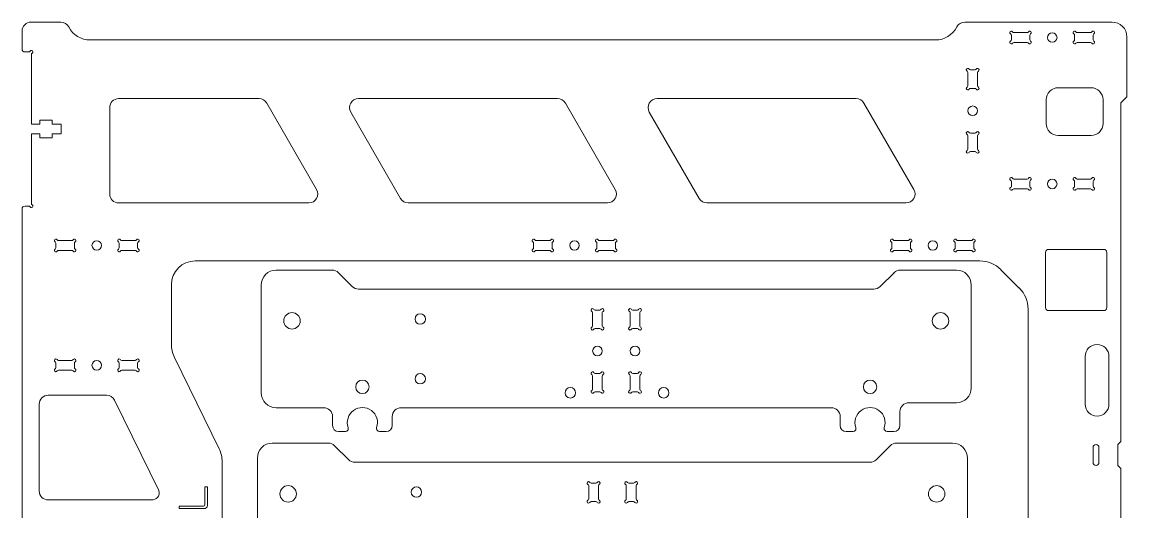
# Model space of a CAD drawing. Header units: millimetres. Extents: x 107 to 727, y 135 to 525.
# Drawn here: x 107 to 477, y 361.2 to 525.3 of the extents above; entities that cross this region are included whole.
import ezdxf

# ---------------------------------------------------------------- set-up
doc = ezdxf.new("R2010")
doc.units = ezdxf.units.MM

msp = doc.modelspace()

# ---------------------------------------------------------------- linework, layer by layer
at = {"color": 7, "linetype": 'Continuous', "lineweight": 15}
for p, q in [((107.04, 522.31), (107.04, 516.31)), ((119.99, 525.31), (110.04, 525.31)), ((472.04, 525.31), (422.74, 525.31)), ((439.21, 521.78), (443.67, 521.78)), ((460.41, 521.78), (464.87, 521.78)), ((412.94, 519.31), (129.79, 519.31)), ((438.34, 520.91), (438.34, 519.34)), ((443.67, 518.48), (439.21, 518.48)), ((444.54, 519.34), (444.54, 520.91)), ((459.54, 520.91), (459.54, 519.34)), ((464.87, 518.48), (460.41, 518.48)), ((465.74, 519.34), (465.74, 520.91)), ((477.04, 500.31), (477.04, 520.31)), ((108.04, 515.31), (109.27, 515.31)), ((110.14, 514.44), (110.14, 491.08)), ((423.74, 503.97), (423.74, 508.44)), ((426.18, 509.31), (424.61, 509.31)), ((427.04, 508.44), (427.04, 503.97)), ((454.04, 503.31), (465.04, 503.31)), ((139.38, 499.66), (186.38, 499.66)), ((219.68, 499.66), (286.38, 499.66)), ((319.68, 499.66), (386.38, 499.66)), ((424.61, 503.11), (426.18, 503.11)), ((475.04, 498.31), (477.04, 500.31)), ((136.38, 467.73), (136.38, 496.66)), ((188.98, 498.16), (205.68, 469.23)), ((288.98, 498.16), (305.68, 469.23)), ((388.98, 498.16), (405.68, 469.23)), ((450.04, 491.31), (450.04, 499.31)), ((469.04, 499.31), (469.04, 491.31)), ((475.04, 384.81), (475.04, 498.31)), ((112.94, 492.43), (117.14, 492.43)), ((112.94, 491.08), (112.94, 492.43)), ((117.14, 492.43), (117.14, 491.08)), ((233.78, 466.23), (217.08, 495.16)), ((333.78, 466.23), (317.08, 495.16)), ((110.14, 491.08), (112.94, 491.08)), ((117.14, 491.08), (120.14, 491.08)), ((120.14, 491.08), (120.14, 487.88)), ((110.14, 487.88), (110.14, 464.52)), ((112.94, 487.88), (110.14, 487.88)), ((112.94, 486.53), (112.94, 487.88)), ((117.14, 486.53), (112.94, 486.53)), ((117.14, 487.88), (117.14, 486.53)), ((120.14, 487.88), (117.14, 487.88)), ((423.74, 482.77), (423.74, 487.24)), ((426.18, 488.11), (424.61, 488.11)), ((427.04, 487.24), (427.04, 482.77)), ((465.04, 487.31), (454.04, 487.31)), ((424.61, 481.91), (426.18, 481.91)), ((438.34, 471.87), (438.34, 470.3)), ((439.21, 472.74), (443.67, 472.74)), ((444.54, 470.3), (444.54, 471.87)), ((459.54, 471.87), (459.54, 470.3)), ((460.41, 472.74), (464.87, 472.74)), ((465.74, 470.3), (465.74, 471.87)), ((443.67, 469.44), (439.21, 469.44)), ((464.87, 469.44), (460.41, 469.44)), ((107.04, 462.66), (107.04, 197.96)), ((109.27, 463.66), (108.04, 463.66)), ((203.08, 464.73), (139.38, 464.73)), ((303.08, 464.73), (236.38, 464.73)), ((403.08, 464.73), (336.38, 464.73)), ((119.21, 452.13), (123.67, 452.13)), ((140.41, 452.13), (144.87, 452.13)), ((279.21, 452.13), (283.67, 452.13)), ((300.41, 452.13), (304.87, 452.13)), ((399.21, 452.13), (403.67, 452.13)), ((420.41, 452.13), (424.87, 452.13)), ((118.34, 449.7), (118.34, 451.26)), ((123.67, 448.83), (119.21, 448.83)), ((124.54, 451.26), (124.54, 449.7)), ((139.54, 449.7), (139.54, 451.26)), ((144.87, 448.83), (140.41, 448.83)), ((145.74, 451.26), (145.74, 449.7)), ((278.34, 449.7), (278.34, 451.26)), ((283.67, 448.83), (279.21, 448.83)), ((284.54, 451.26), (284.54, 449.7)), ((299.54, 449.7), (299.54, 451.26)), ((304.87, 448.83), (300.41, 448.83)), ((305.74, 451.26), (305.74, 449.7)), ((398.34, 451.26), (398.34, 449.7)), ((403.67, 448.83), (399.21, 448.83)), ((404.54, 449.7), (404.54, 451.26)), ((419.54, 451.26), (419.54, 449.7)), ((424.87, 448.83), (420.41, 448.83)), ((425.74, 449.7), (425.74, 451.26)), ((449.79, 429.66), (449.79, 448.16)), ((450.79, 449.16), (469.29, 449.16)), ((470.29, 448.16), (470.29, 429.66)), ((165.04, 445.31), (427.79, 445.31)), ((210.87, 442.23), (192.11, 442.23)), ((217.62, 436.72), (212.99, 441.35)), ((399.04, 441.35), (394.41, 436.72)), ((419.92, 442.23), (401.16, 442.23)), ((434.86, 442.37), (440.99, 436.23)), ((157.04, 417.39), (157.04, 437.31)), ((187.11, 437.23), (187.11, 401.14)), ((424.92, 402.8), (424.92, 437.23)), ((392.29, 435.84), (219.74, 435.84)), ((298.06, 427.97), (298.06, 423.5)), ((300.5, 428.84), (298.93, 428.84)), ((301.36, 423.5), (301.36, 427.97)), ((310.66, 427.97), (310.66, 423.5)), ((313.1, 428.84), (311.53, 428.84)), ((313.96, 423.5), (313.96, 427.97)), ((443.92, 429.17), (443.92, 358.14)), ((469.29, 428.66), (450.79, 428.66)), ((298.93, 422.64), (300.5, 422.64)), ((311.53, 422.64), (313.1, 422.64)), ((118.34, 409.55), (118.34, 411.11)), ((119.21, 411.98), (123.67, 411.98)), ((124.54, 411.11), (124.54, 409.55)), ((139.54, 409.55), (139.54, 411.11)), ((140.41, 411.98), (144.87, 411.98)), ((145.74, 411.11), (145.74, 409.55)), ((173.02, 382.38), (158.06, 413)), ((463.04, 397.31), (463.04, 413.31)), ((471.04, 413.31), (471.04, 397.31)), ((123.67, 408.68), (119.21, 408.68)), ((144.87, 408.68), (140.41, 408.68)), ((300.5, 407.64), (298.93, 407.64)), ((313.1, 407.64), (311.53, 407.64)), ((298.06, 406.77), (298.06, 402.3)), ((301.36, 402.3), (301.36, 406.77)), ((310.66, 406.77), (310.66, 402.3)), ((313.96, 402.3), (313.96, 406.77)), ((115.78, 400.3), (135.33, 400.3)), ((298.93, 401.44), (300.5, 401.44)), ((311.53, 401.44), (313.1, 401.44)), ((112.78, 368.22), (112.78, 397.3)), ((138.02, 398.61), (152.79, 368.41)), ((192.11, 396.14), (208.01, 396.14)), ((234.01, 396.14), (378.02, 396.14)), ((404.02, 397.8), (419.92, 397.8)), ((211.01, 393.14), (211.01, 390.14)), ((231.01, 390.14), (231.01, 393.14)), ((381.02, 393.14), (381.02, 390.14)), ((401.02, 390.15), (401.02, 394.8)), ((213.01, 388.14), (215.3, 388.14)), ((226.72, 388.14), (229.01, 388.14)), ((383.02, 388.14), (385.31, 388.14)), ((396.73, 388.15), (399.02, 388.15)), ((474.04, 383.81), (475.04, 384.81)), ((209.59, 384.27), (190.84, 384.27)), ((216.35, 378.76), (211.71, 383.39)), ((397.77, 383.39), (393.13, 378.76)), ((418.65, 384.27), (399.89, 384.27)), ((465.69, 377.81), (465.69, 382.81)), ((467.69, 382.81), (467.69, 377.81)), ((474.04, 376.81), (474.04, 383.81)), ((174.04, 282.62), (174.04, 377.99)), ((185.84, 379.27), (185.84, 343.17)), ((391.01, 377.88), (218.47, 377.88)), ((423.65, 344.84), (423.65, 379.27)), ((475.04, 375.81), (474.04, 376.81)), ((475.04, 334.81), (475.04, 375.81)), ((296.79, 370.01), (296.79, 365.54)), ((299.22, 370.87), (297.66, 370.87)), ((300.09, 365.54), (300.09, 370.01)), ((309.39, 370.01), (309.39, 365.54)), ((311.82, 370.87), (310.26, 370.87)), ((312.69, 365.54), (312.69, 370.01)), ((169.13, 369.62), (168.26, 369.62)), ((168.26, 363.57), (168.26, 369.62)), ((169.13, 369.62), (169.13, 363.38)), ((150.32, 365.22), (115.78, 365.22)), ((159.65, 363.15), (159.63, 362.33)), ((159.65, 363.15), (167.83, 363.18)), ((297.66, 364.67), (299.22, 364.67)), ((310.26, 364.67), (311.82, 364.67)), ((167.83, 362.33), (159.63, 362.33))]:
    msp.add_line(p, q, dxfattribs=at)
for centre, radius in [((452.04, 520.13), 1.6), ((425.39, 495.61), 1.6), ((452.04, 471.09), 1.6), ((132.04, 450.48), 1.6), ((292.04, 450.48), 1.6), ((412.04, 450.48), 1.6), ((197.43, 425.23), 2.75), ((240.38, 425.84), 1.75), ((414.61, 425.23), 2.75), ((299.71, 415.14), 1.6), ((312.31, 415.14), 1.6), ((132.04, 410.33), 1.6), ((240.38, 405.84), 1.75), ((221.01, 403.13), 2.25), ((391.02, 403.13), 2.25), ((290.65, 401.13), 1.75), ((321.91, 401.13), 1.75), ((196.15, 367.27), 2.75), ((413.33, 367.27), 2.75), ((239.1, 367.88), 1.75)]:
    msp.add_circle(centre, radius, dxfattribs=at)
for centre, radius, start, end in [((110.04, 522.31), 3, 90, 180), ((119.99, 522.31), 3, 27.0357, 90), ((129.79, 527.31), 8, 207.0357, 269.9999), ((412.94, 527.31), 8, 270, 332.9643), ((422.74, 522.31), 3, 90, 152.9643), ((438.34, 521.78), 0.5, 29.9998, 239.9997), ((439.21, 522.28), 0.5, 209.9999, 270), ((443.67, 522.28), 0.5, 270, 329.9998), ((444.54, 521.78), 0.5, 299.9999, 149.9997), ((459.54, 521.78), 0.5, 29.9998, 239.9997), ((460.41, 522.28), 0.5, 209.9999, 269.9999), ((464.87, 522.28), 0.5, 270, 329.9998), ((465.74, 521.78), 0.5, 299.9998, 149.9998), ((472.04, 520.31), 5, 0, 90), ((438.34, 518.48), 0.5, 119.9999, 329.9997), ((437.84, 520.91), 0.5, 359.9999, 59.9997), ((437.84, 519.34), 0.5, 299.9999, 359.9999), ((439.21, 517.98), 0.5, 89.9999, 149.9997), ((443.67, 517.98), 0.5, 30, 90), ((444.54, 518.48), 0.5, 210, 59.9998), ((445.04, 520.91), 0.5, 119.9997, 180), ((445.04, 519.34), 0.5, 180, 239.9998), ((459.54, 518.48), 0.5, 119.9998, 329.9997), ((459.04, 520.91), 0.5, 359.9999, 59.9997), ((459.04, 519.34), 0.5, 299.9999, 359.9999), ((460.41, 517.98), 0.5, 89.9999, 149.9997), ((464.87, 517.98), 0.5, 30, 90), ((465.74, 518.48), 0.5, 210, 59.9998), ((466.24, 520.91), 0.5, 119.9997, 180), ((466.24, 519.34), 0.5, 180, 239.9998), ((108.04, 516.31), 1, 180, 270), ((109.27, 515.81), 0.5, 270, 330.0001), ((110.14, 515.31), 0.5, 300.0004, 150.0001), ((110.64, 514.44), 0.5, 120.0003, 180), ((423.74, 509.31), 0.5, 29.9999, 239.9998), ((423.24, 508.44), 0.5, 360, 59.9998), ((424.61, 509.81), 0.5, 210, 270.0001), ((426.18, 509.81), 0.5, 269.9999, 329.9997), ((427.04, 509.31), 0.5, 300.0001, 149.9997), ((427.54, 508.44), 0.5, 120.0004, 180.0001), ((423.74, 503.11), 0.5, 120, 329.9998), ((423.24, 503.97), 0.5, 300, 360), ((427.04, 503.11), 0.5, 209.9999, 59.9998), ((427.54, 503.97), 0.5, 179.9999, 239.9997), ((454.04, 499.31), 4, 90, 180), ((465.04, 499.31), 4, 0.0001, 90), ((139.38, 496.66), 3, 90, 180), ((186.38, 496.66), 3, 30, 90), ((219.68, 496.66), 3, 90, 210), ((286.38, 496.66), 3, 30, 90), ((319.68, 496.66), 3, 90, 210), ((386.38, 496.66), 3, 30, 90), ((424.61, 502.61), 0.5, 90, 149.9998), ((426.18, 502.61), 0.5, 29.9999, 90), ((423.74, 488.11), 0.5, 30, 239.9998), ((427.04, 488.11), 0.5, 300.0001, 149.9997), ((454.04, 491.31), 4, 180, 270), ((465.04, 491.31), 4, 270.0001, 360), ((423.24, 487.24), 0.5, 360, 59.9998), ((424.61, 488.61), 0.5, 210, 270), ((426.18, 488.61), 0.5, 269.9999, 329.9997), ((427.54, 487.24), 0.5, 120.0004, 180.0002), ((423.74, 481.91), 0.5, 120, 329.9998), ((423.24, 482.77), 0.5, 300, 0), ((424.61, 481.41), 0.5, 90, 149.9998), ((426.18, 481.41), 0.5, 29.9998, 90), ((427.04, 481.91), 0.5, 209.9997, 59.9999), ((427.54, 482.77), 0.5, 179.9999, 239.9997), ((438.34, 472.74), 0.5, 29.9998, 239.9997), ((437.84, 471.87), 0.5, 359.9999, 59.9997), ((437.84, 470.3), 0.5, 299.9999, 359.9999), ((439.21, 473.24), 0.5, 209.9999, 270), ((443.67, 473.24), 0.5, 270, 329.9998), ((444.54, 472.74), 0.5, 299.9999, 149.9997), ((445.04, 471.87), 0.5, 119.9997, 180), ((445.04, 470.3), 0.5, 180, 239.9998), ((459.54, 472.74), 0.5, 29.9998, 239.9997), ((459.04, 471.87), 0.5, 359.9999, 59.9997), ((459.04, 470.3), 0.5, 299.9999, 359.9999), ((460.41, 473.24), 0.5, 209.9999, 269.9999), ((464.87, 473.24), 0.5, 270, 329.9998), ((465.74, 472.74), 0.5, 299.9998, 149.9998), ((466.24, 471.87), 0.5, 119.9997, 180), ((466.24, 470.3), 0.5, 180, 239.9998), ((139.38, 467.73), 3, 180, 270), ((203.08, 467.73), 3, 270, 30), ((236.38, 467.73), 3, 210, 270), ((303.08, 467.73), 3, 270, 30), ((336.38, 467.73), 3, 210, 270), ((403.08, 467.73), 3, 270, 30), ((438.34, 469.44), 0.5, 119.9999, 329.9997), ((439.21, 468.94), 0.5, 89.9999, 149.9997), ((443.67, 468.94), 0.5, 30, 90), ((444.54, 469.44), 0.5, 210, 59.9998), ((459.54, 469.44), 0.5, 119.9998, 329.9997), ((460.41, 468.94), 0.5, 89.9999, 149.9997), ((464.87, 468.94), 0.5, 30, 90), ((465.74, 469.44), 0.5, 210, 59.9998), ((108.04, 462.66), 1, 90, 180), ((109.27, 463.16), 0.5, 30.0003, 90), ((110.14, 463.66), 0.5, 210.0003, 60), ((110.64, 464.52), 0.5, 180, 240.0001), ((118.34, 452.13), 0.5, 30.0003, 240.0002), ((117.84, 451.26), 0.5, 0.0001, 60.0001), ((119.21, 452.63), 0.5, 210.0003, 270.0001), ((123.67, 452.63), 0.5, 270, 330), ((124.54, 452.13), 0.5, 300.0003, 150), ((125.04, 451.26), 0.5, 120.0005, 180), ((139.54, 452.13), 0.5, 30.0003, 240.0001), ((139.04, 451.26), 0.5, 0.0001, 60.0001), ((140.41, 452.63), 0.5, 210.0003, 270.0001), ((144.87, 452.63), 0.5, 270, 330), ((145.74, 452.13), 0.5, 300.0003, 150), ((146.24, 451.26), 0.5, 120.0005, 180), ((278.34, 452.13), 0.5, 30.0003, 240.0001), ((277.84, 451.26), 0.5, 0.0001, 60.0001), ((279.21, 452.63), 0.5, 210.0003, 270.0001), ((283.67, 452.63), 0.5, 270, 330), ((284.54, 452.13), 0.5, 300.0003, 150), ((285.04, 451.26), 0.5, 120.0005, 180), ((299.54, 452.13), 0.5, 30.0003, 240.0001), ((299.04, 451.26), 0.5, 0.0001, 60.0001), ((300.41, 452.63), 0.5, 210.0003, 270.0001), ((304.87, 452.63), 0.5, 270, 330), ((305.74, 452.13), 0.5, 300.0003, 150), ((306.24, 451.26), 0.5, 120.0005, 180), ((398.34, 452.13), 0.5, 29.9999, 239.9997), ((397.84, 451.26), 0.5, 359.9999, 59.9997), ((399.21, 452.63), 0.5, 209.9999, 269.9999), ((403.67, 452.63), 0.5, 270, 329.9998), ((404.54, 452.13), 0.5, 299.9999, 149.9997), ((405.04, 451.26), 0.5, 119.9997, 180), ((419.54, 452.13), 0.5, 29.9999, 239.9997), ((419.04, 451.26), 0.5, 359.9999, 59.9997), ((420.41, 452.63), 0.5, 209.9999, 270), ((424.87, 452.63), 0.5, 270, 329.9998), ((425.74, 452.13), 0.5, 299.9998, 149.9998), ((426.24, 451.26), 0.5, 119.9997, 180), ((118.34, 448.83), 0.5, 120.0003, 330.0002), ((117.84, 449.7), 0.5, 300.0003, 0.0001), ((119.21, 448.33), 0.5, 90.0001, 150.0001), ((123.67, 448.33), 0.5, 30.0002, 90), ((124.54, 448.83), 0.5, 210.0002, 60.0001), ((125.04, 449.7), 0.5, 180, 240.0001), ((139.54, 448.83), 0.5, 120.0003, 330.0002), ((139.04, 449.7), 0.5, 300.0003, 0.0001), ((140.41, 448.33), 0.5, 90.0001, 150.0001), ((144.87, 448.33), 0.5, 30.0002, 90), ((145.74, 448.83), 0.5, 210.0003, 60), ((146.24, 449.7), 0.5, 180, 240), ((278.34, 448.83), 0.5, 120.0003, 330.0002), ((277.84, 449.7), 0.5, 300.0003, 0.0001), ((279.21, 448.33), 0.5, 90.0001, 150.0001), ((283.67, 448.33), 0.5, 30.0002, 90), ((284.54, 448.83), 0.5, 210.0003, 60), ((285.04, 449.7), 0.5, 180, 240), ((299.54, 448.83), 0.5, 120.0003, 330.0002), ((299.04, 449.7), 0.5, 300.0003, 0.0001), ((300.41, 448.33), 0.5, 90, 150.0001), ((304.87, 448.33), 0.5, 30.0002, 90), ((305.74, 448.83), 0.5, 210.0002, 60.0001), ((306.24, 449.7), 0.5, 180, 240.0001), ((398.34, 448.83), 0.5, 119.9999, 329.9997), ((397.84, 449.7), 0.5, 299.9999, 360), ((399.21, 448.33), 0.5, 89.9999, 149.9997), ((403.67, 448.33), 0.5, 30, 90), ((404.54, 448.83), 0.5, 210, 59.9998), ((405.04, 449.7), 0.5, 180, 239.9998), ((419.54, 448.83), 0.5, 119.9999, 329.9997), ((419.04, 449.7), 0.5, 299.9999, 360), ((420.41, 448.33), 0.5, 89.9999, 149.9997), ((424.87, 448.33), 0.5, 30, 90), ((425.74, 448.83), 0.5, 210, 59.9998), ((426.24, 449.7), 0.5, 180, 239.9998), ((450.79, 448.16), 1, 90, 180), ((469.29, 448.16), 1, 360, 90), ((165.04, 437.31), 8, 90.0001, 180), ((427.79, 435.31), 10, 44.9542, 90), ((192.11, 437.23), 5, 90, 180), ((210.87, 439.23), 3, 45, 90), ((401.16, 439.23), 3, 90, 135), ((419.92, 437.23), 5, 360, 90), ((219.74, 438.84), 3, 225, 270), ((392.29, 438.84), 3, 270, 315), ((433.92, 429.17), 10, 360, 44.9542), ((298.06, 428.84), 0.5, 30.0002, 240), ((301.36, 428.84), 0.5, 300, 150.0002), ((310.66, 428.84), 0.5, 30.0002, 240), ((313.96, 428.84), 0.5, 300, 150.0002), ((450.79, 429.66), 1, 180, 270), ((469.29, 429.66), 1, 270, 360), ((297.56, 427.97), 0.5, 0, 60), ((298.93, 429.34), 0.5, 210.0002, 270), ((300.5, 429.34), 0.5, 270, 330.0001), ((301.86, 427.97), 0.5, 119.9997, 179.9998), ((310.16, 427.97), 0.5, 0, 60), ((311.53, 429.34), 0.5, 210.0002, 270), ((313.1, 429.34), 0.5, 270, 330.0001), ((314.46, 427.97), 0.5, 119.9997, 179.9998), ((298.06, 422.64), 0.5, 120.0001, 330.0001), ((297.56, 423.5), 0.5, 300.0002, 0), ((298.93, 422.14), 0.5, 90, 150), ((300.5, 422.14), 0.5, 30.0003, 90.0001), ((301.36, 422.64), 0.5, 210.0003, 60.0001), ((301.86, 423.5), 0.5, 180.0001, 240.0001), ((310.66, 422.64), 0.5, 120.0001, 330.0001), ((310.16, 423.5), 0.5, 300.0002, 0), ((311.53, 422.14), 0.5, 90, 150), ((313.1, 422.14), 0.5, 30.0003, 90.0001), ((313.96, 422.64), 0.5, 210.0003, 60.0001), ((314.46, 423.5), 0.5, 180.0001, 240.0001), ((167.04, 417.39), 10, 180, 206.0535), ((467.04, 413.31), 4, 0, 180), ((118.34, 411.98), 0.5, 30.0001, 240.0001), ((117.84, 411.11), 0.5, 0, 60), ((119.21, 412.48), 0.5, 210.0002, 270), ((123.67, 412.48), 0.5, 270, 330), ((124.54, 411.98), 0.5, 300.0002, 150), ((125.04, 411.11), 0.5, 120.0002, 180), ((139.54, 411.98), 0.5, 30.0002, 240), ((139.04, 411.11), 0.5, 0, 60), ((140.41, 412.48), 0.5, 210.0002, 270), ((144.87, 412.48), 0.5, 270, 330), ((145.74, 411.98), 0.5, 300.0002, 150), ((146.24, 411.11), 0.5, 120.0002, 180), ((118.34, 408.68), 0.5, 120.0001, 330.0001), ((117.84, 409.55), 0.5, 300.0002, 360), ((119.21, 408.18), 0.5, 90, 150), ((123.67, 408.18), 0.5, 30.0002, 90), ((124.54, 408.68), 0.5, 210.0002, 60), ((125.04, 409.55), 0.5, 180, 239.9997), ((139.54, 408.68), 0.5, 120.0001, 330.0001), ((139.04, 409.55), 0.5, 300.0002, 360), ((140.41, 408.18), 0.5, 90, 150), ((144.87, 408.18), 0.5, 30.0002, 90), ((145.74, 408.68), 0.5, 210.0003, 60), ((146.24, 409.55), 0.5, 180, 240), ((298.06, 407.64), 0.5, 30.0002, 240), ((297.56, 406.77), 0.5, 0, 60), ((298.93, 408.14), 0.5, 210.0002, 270), ((300.5, 408.14), 0.5, 270, 330.0001), ((301.36, 407.64), 0.5, 300.0001, 150.0001), ((301.86, 406.77), 0.5, 119.9997, 179.9998), ((310.66, 407.64), 0.5, 30.0002, 240), ((310.16, 406.77), 0.5, 0, 60), ((311.53, 408.14), 0.5, 210.0002, 270), ((313.1, 408.14), 0.5, 270, 330.0001), ((313.96, 407.64), 0.5, 300.0001, 150.0001), ((314.46, 406.77), 0.5, 119.9997, 179.9998), ((115.78, 397.3), 3, 90, 180), ((135.33, 397.3), 3, 26.0535, 90), ((192.11, 401.14), 5, 180, 270), ((298.06, 401.44), 0.5, 120.0002, 330), ((297.56, 402.3), 0.5, 300.0002, 0), ((298.93, 400.94), 0.5, 90, 150), ((300.5, 400.94), 0.5, 30.0003, 90.0001), ((301.36, 401.44), 0.5, 210.0003, 60.0001), ((301.86, 402.3), 0.5, 180, 240.0001), ((310.66, 401.44), 0.5, 120.0002, 330), ((310.16, 402.3), 0.5, 300.0002, 0), ((311.53, 400.94), 0.5, 90, 150), ((313.1, 400.94), 0.5, 30.0003, 90.0001), ((313.96, 401.44), 0.5, 210.0003, 60.0001), ((314.46, 402.3), 0.5, 180, 240.0001), ((419.92, 402.8), 5, 270, 360), ((208.01, 393.14), 3, 0, 90), ((221.01, 391.13), 5.05, 340.7327, 199.2673), ((234.01, 393.14), 3, 90, 180), ((378.02, 393.14), 3, 0, 90), ((391.02, 391.13), 5.05, 340.8309, 199.2673), ((404.02, 394.8), 3, 90, 180), ((467.04, 397.31), 4, 180, 0), ((213.01, 390.14), 2, 180, 270), ((215.3, 389.14), 1, 270, 19.2673), ((226.72, 389.14), 1, 160.7327, 270), ((229.01, 390.14), 2, 270, 360), ((383.02, 390.14), 2, 180, 269.8568), ((385.31, 389.14), 1, 270, 19.2673), ((396.73, 389.15), 1, 160.8309, 270), ((399.02, 390.15), 2, 270, 360), ((164.04, 377.99), 10, 0, 26.0535), ((190.84, 379.27), 5, 90, 180), ((209.59, 381.27), 3, 45, 90), ((399.89, 381.27), 3, 90, 135), ((418.65, 379.27), 5, 360, 90), ((466.69, 382.81), 1, 360, 180), ((218.47, 380.88), 3, 225, 270), ((391.01, 380.88), 3, 270, 315), ((466.69, 377.81), 1, 180, 360), ((296.79, 370.87), 0.5, 30.0002, 240), ((296.29, 370.01), 0.5, 0, 60), ((297.66, 371.37), 0.5, 210.0002, 270), ((299.22, 371.37), 0.5, 270, 330.0001), ((300.09, 370.87), 0.5, 300, 150.0002), ((300.59, 370.01), 0.5, 119.9997, 179.9998), ((309.39, 370.87), 0.5, 30.0002, 240), ((308.89, 370.01), 0.5, 0, 60), ((310.26, 371.37), 0.5, 210.0002, 270), ((311.82, 371.37), 0.5, 270, 330.0001), ((312.69, 370.87), 0.5, 300, 150.0002), ((313.19, 370.01), 0.5, 119.9997, 179.9998), ((115.78, 368.22), 3, 180, 270), ((151.01, 367.5), 2, 313.9228, 24.0086), ((150.1, 367.09), 3, 24.0086, 26.0535), ((150.32, 368.22), 3, 270, 313.9228), ((167.84, 363.59), 0.413, 268.2292, 357.1387), ((167.9, 363.57), 1.25, 267.0852, 351.1806), ((296.79, 364.67), 0.5, 120.0001, 330.0001), ((296.29, 365.54), 0.5, 300.0002, 0), ((297.66, 364.17), 0.5, 90, 150), ((299.22, 364.17), 0.5, 30.0003, 90.0001), ((300.09, 364.67), 0.5, 210.0003, 60.0001), ((300.59, 365.54), 0.5, 180.0001, 240.0001), ((309.39, 364.67), 0.5, 120.0001, 330.0001), ((308.89, 365.54), 0.5, 300.0002, 0), ((310.26, 364.17), 0.5, 90, 150), ((311.82, 364.17), 0.5, 30.0003, 90.0001), ((312.69, 364.67), 0.5, 210.0003, 60.0001), ((313.19, 365.54), 0.5, 180.0001, 240.0001)]:
    msp.add_arc(centre, radius, start, end, dxfattribs=at)

doc.saveas('drawing.dxf')
